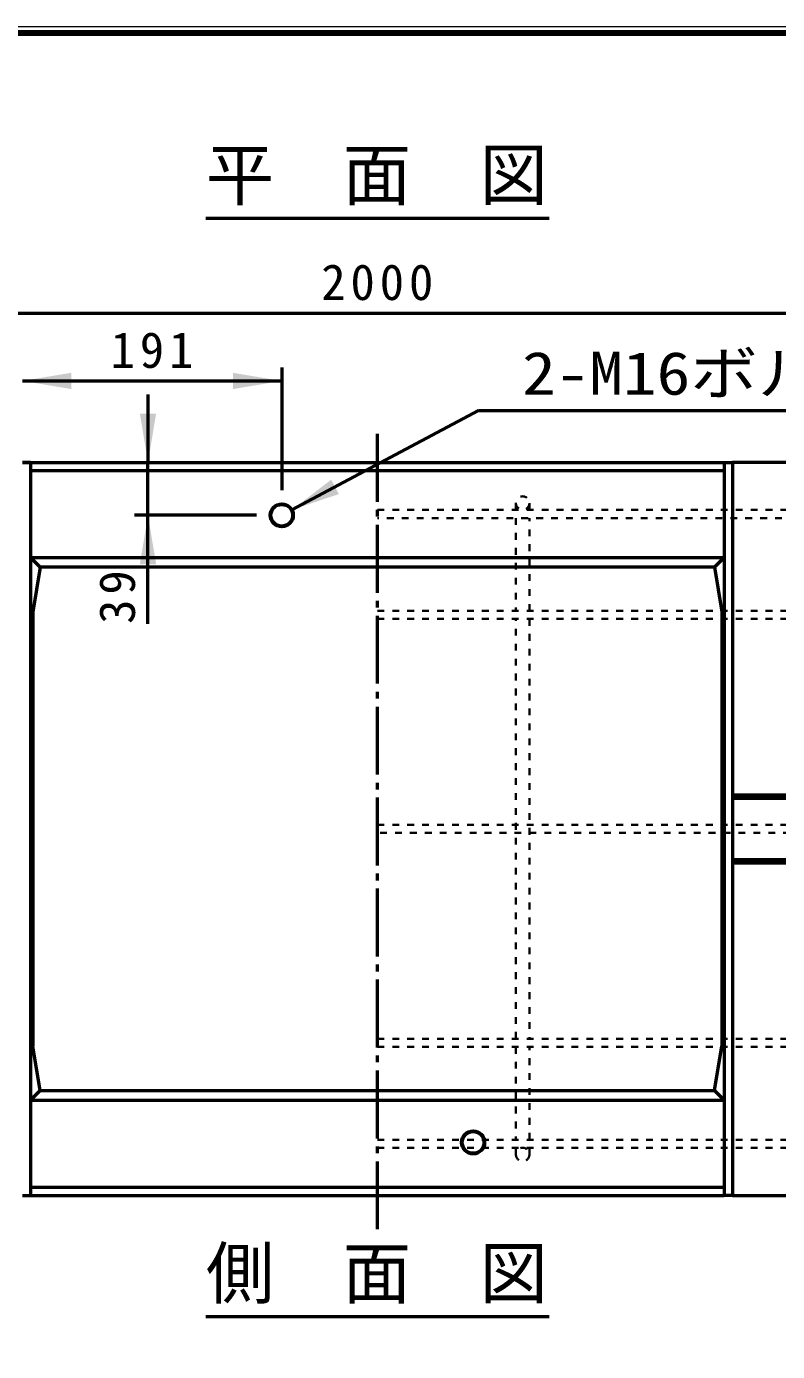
# Model space of a CAD drawing. Units: millimetres, scale not verified. Extents: x 100 to 4105, y 100 to 2870.
# Drawn here: x 2678 to 3231, y 1894 to 2870 of the extents above; entities that cross this region are included whole.
import ezdxf
from ezdxf.enums import TextEntityAlignment as Align

# ---------------------------------------------------------------- set-up
doc = ezdxf.new("R2010")
doc.units = ezdxf.units.MM
doc.header["$LTSCALE"] = 5
doc.linetypes.add('USER1', pattern=[2.2, 1, -1.2])
doc.linetypes.add('USER2', pattern=[13.4, 10, -1.2, 1, -1.2])
doc.layers.add('V-nasSTD', color=7, linetype='Continuous', lineweight=50)
doc.styles.add('ＭＳ ゴシック', font='')
doc.styles.get('ＭＳ ゴシック').set_extended_font_data('MS Gothic')

msp = doc.modelspace()

# ---------------------------------------------------------------- hatches: boundary and pattern name
at = {"layer": 'V-nasSTD'}
for points in [[(2710.5, 2614.887), (2674.5, 2608.887), (2710.5, 2602.887)], [(2829.5, 2602.887), (2865.5, 2608.887), (2829.5, 2614.887)], [(2761, 2584.887), (2767, 2548.887), (2773, 2584.887)], [(2873, 2513.887), (2907.588, 2525.535), (2904.764, 2530.829), (2901.941, 2536.123)], [(2773, 2473.887), (2767, 2509.887), (2761, 2473.887)]]:
    msp.add_hatch(color=256, dxfattribs=at).paths.add_polyline_path(points)

# ---------------------------------------------------------------- linework, layer by layer
at = {"layer": 'V-nasSTD', "lineweight": 100}
msp.add_line((4100, 2865), (105, 2865), dxfattribs=at)
at = {"layer": 'V-nasSTD'}
for p, q in [((2809.597, 2728.887), (3062.403, 2728.887)), ((1936, 2658.887), (3936, 2658.887)), ((2865.5, 2618.887), (2865.5, 2528.387)), ((2674.5, 2608.887), (2865.5, 2608.887)), ((2767, 2598.887), (2767, 2548.887)), ((2873, 2513.887), (3010.44, 2587.192)), ((3010.44, 2587.192), (3310.44, 2587.192)), ((2674.5, 2548.887), (2680.5, 2548.887)), ((2680.5, 2548.887), (2674.5, 2548.887)), ((2680.5, 2548.887), (3191.5, 2548.887)), ((2680.5, 2548.887), (2680.5, 2008.887)), ((2767, 2509.887), (2767, 2548.887)), ((3191.5, 2548.887), (3197.5, 2548.887)), ((3191.5, 2548.887), (3191.5, 2008.887)), ((3191.5, 2548.887), (3191.5, 2478.887)), ((3191.5, 2548.887), (3197.5, 2548.887)), ((3936, 2548.887), (3197.5, 2548.887)), ((3197.5, 2548.887), (3197.5, 2008.887)), ((2680.5, 2542.887), (3191.5, 2542.887)), ((2847, 2509.887), (2757, 2509.887)), ((2767, 2429.887), (2767, 2509.887)), ((2680.5, 2478.887), (3191.5, 2478.887)), ((2687.687, 2471.716), (2680.5, 2478.887)), ((2687.687, 2471.716), (2682.25, 2438.887)), ((3184.313, 2471.716), (2687.687, 2471.716)), ((3184.313, 2471.716), (3191.5, 2478.887)), ((3184.313, 2471.716), (3189.75, 2438.887)), ((2682.25, 2438.887), (2682.25, 2118.887)), ((3189.75, 2438.887), (3189.75, 2118.887)), ((3197.5, 2303.887), (3936, 2303.887)), ((3197.5, 2301.387), (3936, 2301.387)), ((3197.5, 2256.387), (3936, 2256.387)), ((3197.5, 2253.887), (3936, 2253.887)), ((2687.687, 2086.057), (2682.25, 2118.887)), ((3184.313, 2086.057), (3189.75, 2118.887)), ((2687.687, 2086.057), (2680.5, 2078.887)), ((2687.687, 2086.057), (3184.313, 2086.057)), ((3184.313, 2086.057), (3191.5, 2078.887)), ((2680.5, 2078.887), (3191.5, 2078.887)), ((2680.5, 2014.887), (3191.5, 2014.887)), ((2674.5, 2008.887), (2680.5, 2008.887)), ((2674.5, 2008.887), (2680.5, 2008.887)), ((2680.5, 2008.887), (3191.5, 2008.887)), ((3197.5, 2008.887), (3191.5, 2008.887)), ((3197.5, 2008.887), (3191.5, 2008.887)), ((3197.5, 2008.887), (3191.5, 2008.887)), ((3197.5, 2008.887), (3191.5, 2008.887)), ((3197.5, 2008.887), (3936, 2008.887)), ((2809.597, 1919.655), (3062.403, 1919.655))]:
    msp.add_line(p, q, dxfattribs=at)
at = {"layer": 'V-nasSTD', "linetype": 'USER2'}
msp.add_line((2936, 1983.887), (2936, 2573.887), dxfattribs=at)
at = {"layer": 'V-nasSTD', "linetype": 'USER1', "lineweight": 35}
for p, q in [((3038, 2513.887), (3038, 2518.887)), ((3048, 2513.887), (3048, 2518.887)), ((2936, 2513.887), (3245, 2513.887)), ((3245, 2507.887), (2936, 2507.887)), ((3038, 2507.887), (3038, 2439.529)), ((3048, 2439.529), (3048, 2507.887)), ((2936, 2439.529), (3252, 2439.529)), ((2936, 2433.529), (3252, 2433.529)), ((3038, 2124.244), (3038, 2433.529)), ((3048, 2433.529), (3048, 2124.244)), ((2936, 2281.887), (3911, 2281.887)), ((3911, 2275.887), (2936, 2275.887)), ((2936, 2124.244), (3252, 2124.244)), ((2936, 2118.244), (3252, 2118.244)), ((3038, 2118.244), (3038, 2049.887)), ((3048, 2049.887), (3048, 2118.244)), ((2936, 2049.887), (3245, 2049.887)), ((2936, 2043.887), (3245, 2043.887)), ((3038, 2043.887), (3038, 2038.887)), ((3048, 2043.887), (3048, 2038.887))]:
    msp.add_line(p, q, dxfattribs=at)
at = {"layer": 'V-nasSTD', "lineweight": 13}
msp.add_lwpolyline([(100, 100), (100, 2870), (4105, 2870), (4105, 100)], close=True, dxfattribs=at)
at = {"layer": 'V-nasSTD', "linetype": 'USER1', "lineweight": 35}
for centre in [(3043, 2518.887), (3043, 2038.887)]:
    msp.add_circle(centre, 5, dxfattribs=at)
at = {"layer": 'V-nasSTD'}
for centre, radius in [((2865.5, 2509.887), 8.5), ((2865.5, 2509.887), 8), ((3006.5, 2047.887), 8.5), ((3006.5, 2047.887), 8)]:
    msp.add_circle(centre, radius, dxfattribs=at)

# ---------------------------------------------------------------- texts
at = {"layer": 'V-nasSTD', "style": 'ＭＳ ゴシック'}
for s, p in [('平\u3000面\u3000図', (2809.597, 2779.287)), ('側\u3000面\u3000図', (2809.597, 1970.055))]:
    msp.add_text(s, height=36.95, dxfattribs=at).set_placement(p, align=Align.TOP_LEFT)
at = {"layer": 'V-nasSTD', "style": 'ＭＳ ゴシック', "width": 1.15}
msp.add_text('2-M16ボルト', height=31.67, dxfattribs=at).set_placement((3042.6, 2630.392), align=Align.TOP_LEFT)
at = {"layer": 'V-nasSTD', "char_height": 26.39, "attachment_point": 1, "style": 'ＭＳ ゴシック'}
for s, insert in [('\\T1.2;2000', (2894.6, 2694.887)), ('\\T1.2;191', (2739.4, 2644.887))]:
    msp.add_mtext(s, dxfattribs=dict(at, insert=insert))
at = {"layer": 'V-nasSTD', "insert": (2731, 2429.887), "char_height": 26.39, "attachment_point": 1, "rotation": 90, "style": 'ＭＳ ゴシック'}
msp.add_mtext('\\T1.2;39', dxfattribs=at)

doc.saveas('drawing.dxf')
